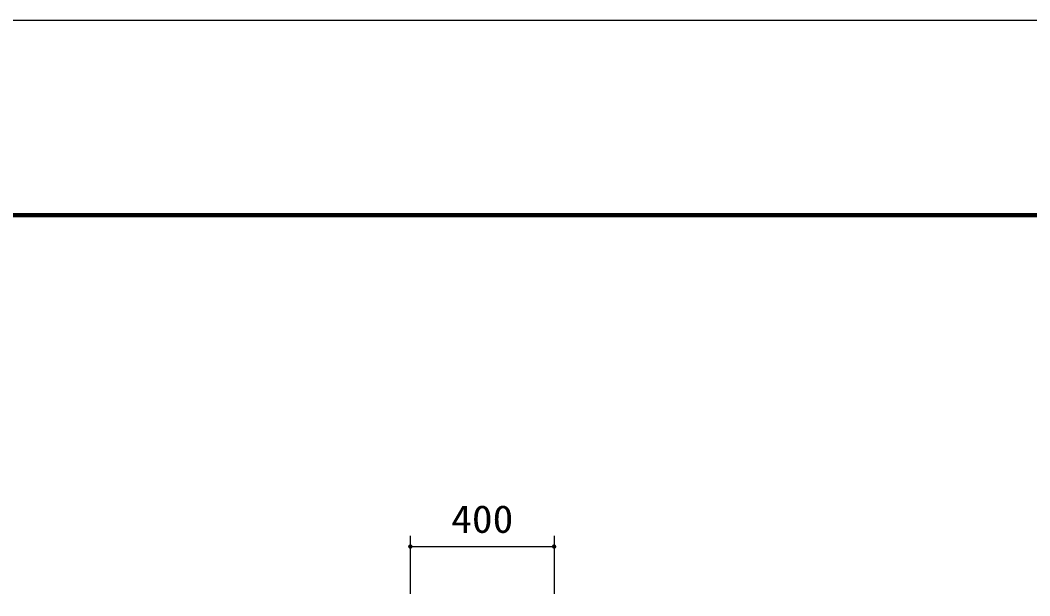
# Model space of a CAD drawing. Units: millimetres, scale not verified. Extents: x -8910 to 8910, y -6308 to 6308.
# Drawn here: x -510 to 2298, y 4706 to 6308 of the extents above; entities that cross this region are included whole.
import ezdxf
from ezdxf.enums import TextEntityAlignment as Align

# ---------------------------------------------------------------- set-up
doc = ezdxf.new("R2010")
doc.units = ezdxf.units.MM
doc.header["$LTSCALE"] = 30
for name, color, linetype, lineweight in [('0-1_製作', 5, 'Continuous', 25), ('0-B_図面枠', 7, 'Continuous', 25), ('0-C_Axis_waku', 7, 'Continuous', 25)]:
    doc.layers.add(name, color=color, linetype=linetype, lineweight=lineweight)
doc.styles.add('ＭＳ ゴシック', font='')
doc.styles.get('ＭＳ ゴシック').set_extended_font_data('MS Gothic')

msp = doc.modelspace()

# ---------------------------------------------------------------- linework, layer by layer
at = {"layer": '0-1_製作', "color": 2}
for p, q in [((574.68, 4873), (574.68, 4711.66)), ((974.68, 4873), (974.68, 4711.66)), ((574.68, 4843), (974.68, 4843))]:
    msp.add_line(p, q, dxfattribs=at)
at = {"layer": '0-1_製作'}
for points in [[(568.68, 4843), (568.69, 4843.38), (574.68, 4843)], [(574.68, 4837), (568.68, 4843), (574.68, 4843)], [(574.68, 4837), (568.73, 4842.25), (568.68, 4843)], [(574.68, 4843), (568.69, 4843.38), (568.78, 4844.12)], [(574.68, 4837), (568.87, 4841.51), (568.73, 4842.25)], [(574.68, 4843), (568.78, 4844.12), (568.97, 4844.85)], [(574.68, 4837), (569.1, 4840.79), (568.87, 4841.51)], [(574.68, 4843), (568.97, 4844.85), (569.25, 4845.55)], [(574.68, 4837), (569.42, 4840.11), (569.1, 4840.79)], [(574.68, 4843), (569.25, 4845.55), (569.61, 4846.21)], [(574.68, 4837), (569.82, 4839.47), (569.42, 4840.11)], [(574.68, 4843), (569.61, 4846.21), (570.06, 4846.82)], [(574.68, 4837), (570.3, 4838.89), (569.82, 4839.47)], [(574.68, 4843), (570.06, 4846.82), (570.57, 4847.37)], [(574.68, 4837), (570.85, 4838.38), (570.3, 4838.89)], [(574.68, 4843), (570.57, 4847.37), (571.15, 4847.85)], [(574.68, 4837), (571.46, 4837.93), (570.85, 4838.38)], [(574.68, 4843), (571.15, 4847.85), (571.79, 4848.26)], [(574.68, 4837), (572.12, 4837.57), (571.46, 4837.93)], [(574.68, 4843), (571.79, 4848.26), (572.47, 4848.58)], [(574.68, 4837), (572.82, 4837.29), (572.12, 4837.57)], [(574.68, 4843), (572.47, 4848.58), (573.19, 4848.81)], [(574.68, 4837), (573.55, 4837.1), (572.82, 4837.29)], [(574.68, 4843), (573.19, 4848.81), (573.93, 4848.95)], [(574.3, 4837.01), (573.55, 4837.1), (574.68, 4837)], [(574.68, 4843), (573.93, 4848.95), (574.68, 4849)], [(575.8, 4848.89), (574.68, 4849), (575.05, 4848.99)], [(576.53, 4848.71), (574.68, 4849), (575.8, 4848.89)], [(576.53, 4848.71), (574.68, 4843), (574.68, 4849)], [(577.23, 4848.43), (574.68, 4843), (576.53, 4848.71)], [(577.89, 4848.06), (574.68, 4843), (577.23, 4848.43)], [(578.5, 4847.62), (574.68, 4843), (577.89, 4848.06)], [(579.05, 4847.11), (574.68, 4843), (578.5, 4847.62)], [(579.53, 4846.53), (574.68, 4843), (579.05, 4847.11)], [(579.94, 4845.89), (574.68, 4843), (579.53, 4846.53)], [(580.26, 4845.21), (574.68, 4843), (579.94, 4845.89)], [(580.49, 4844.49), (574.68, 4843), (580.26, 4845.21)], [(580.63, 4843.75), (574.68, 4843), (580.49, 4844.49)], [(580.68, 4843), (574.68, 4843), (580.63, 4843.75)], [(580.67, 4842.62), (574.68, 4843), (580.68, 4843)], [(580.57, 4841.87), (574.68, 4843), (580.67, 4842.62)], [(580.57, 4841.87), (574.68, 4837), (574.68, 4843)], [(580.38, 4841.14), (574.68, 4837), (580.57, 4841.87)], [(580.11, 4840.44), (574.68, 4837), (580.38, 4841.14)], [(579.74, 4839.78), (574.68, 4837), (580.11, 4840.44)], [(579.3, 4839.17), (574.68, 4837), (579.74, 4839.78)], [(578.79, 4838.62), (574.68, 4837), (579.3, 4839.17)], [(578.2, 4838.14), (574.68, 4837), (578.79, 4838.62)], [(577.57, 4837.74), (574.68, 4837), (578.2, 4838.14)], [(576.89, 4837.42), (574.68, 4837), (577.57, 4837.74)], [(576.17, 4837.19), (574.68, 4837), (576.89, 4837.42)], [(575.43, 4837.05), (574.68, 4837), (576.17, 4837.19)], [(968.68, 4843), (968.78, 4844.12), (974.68, 4843)], [(968.68, 4843), (968.69, 4843.38), (968.78, 4844.12)], [(974.68, 4837), (968.68, 4843), (974.68, 4843)], [(974.68, 4837), (968.72, 4842.25), (968.68, 4843)], [(974.68, 4837), (968.87, 4841.51), (968.72, 4842.25)], [(974.68, 4843), (968.78, 4844.12), (968.97, 4844.85)], [(974.68, 4837), (969.1, 4840.79), (968.87, 4841.51)], [(974.68, 4843), (968.97, 4844.85), (969.25, 4845.55)], [(974.68, 4837), (969.42, 4840.11), (969.1, 4840.79)], [(974.68, 4843), (969.25, 4845.55), (969.61, 4846.21)], [(974.68, 4837), (969.82, 4839.47), (969.42, 4840.11)], [(974.68, 4843), (969.61, 4846.21), (970.05, 4846.82)], [(974.68, 4837), (970.3, 4838.89), (969.82, 4839.47)], [(974.68, 4843), (970.05, 4846.82), (970.57, 4847.37)], [(974.68, 4837), (970.85, 4838.38), (970.3, 4838.89)], [(974.68, 4843), (970.57, 4847.37), (971.15, 4847.85)], [(974.68, 4837), (971.46, 4837.93), (970.85, 4838.38)], [(974.68, 4843), (971.15, 4847.85), (971.79, 4848.26)], [(974.68, 4837), (972.12, 4837.57), (971.46, 4837.93)], [(974.68, 4843), (971.79, 4848.26), (972.47, 4848.58)], [(974.68, 4837), (972.82, 4837.29), (972.12, 4837.57)], [(974.68, 4843), (972.47, 4848.58), (973.19, 4848.81)], [(974.3, 4837.01), (972.82, 4837.29), (974.68, 4837)], [(973.55, 4837.1), (972.82, 4837.29), (974.3, 4837.01)], [(974.68, 4843), (973.19, 4848.81), (973.93, 4848.95)], [(974.68, 4843), (973.93, 4848.95), (974.68, 4849)], [(977.23, 4848.43), (974.68, 4849), (975.05, 4848.99)], [(977.23, 4848.43), (974.68, 4843), (974.68, 4849)], [(977.89, 4848.06), (974.68, 4843), (977.23, 4848.43)], [(978.5, 4847.62), (974.68, 4843), (977.89, 4848.06)], [(979.05, 4847.11), (974.68, 4843), (978.5, 4847.62)], [(979.53, 4846.53), (974.68, 4843), (979.05, 4847.11)], [(979.94, 4845.89), (974.68, 4843), (979.53, 4846.53)], [(980.26, 4845.21), (974.68, 4843), (979.94, 4845.89)], [(980.49, 4844.49), (974.68, 4843), (980.26, 4845.21)], [(980.63, 4843.75), (974.68, 4843), (980.49, 4844.49)], [(980.68, 4843), (974.68, 4843), (980.63, 4843.75)], [(980.67, 4842.62), (974.68, 4843), (980.68, 4843)], [(980.57, 4841.87), (974.68, 4843), (980.67, 4842.62)], [(980.38, 4841.14), (974.68, 4843), (980.57, 4841.87)], [(980.38, 4841.14), (974.68, 4837), (974.68, 4843)], [(980.11, 4840.44), (974.68, 4837), (980.38, 4841.14)], [(979.74, 4839.78), (974.68, 4837), (980.11, 4840.44)], [(979.3, 4839.17), (974.68, 4837), (979.74, 4839.78)], [(978.78, 4838.62), (974.68, 4837), (979.3, 4839.17)], [(978.2, 4838.14), (974.68, 4837), (978.78, 4838.62)], [(977.57, 4837.74), (974.68, 4837), (978.2, 4838.14)], [(976.89, 4837.42), (974.68, 4837), (977.57, 4837.74)], [(976.17, 4837.19), (974.68, 4837), (976.89, 4837.42)], [(975.43, 4837.05), (974.68, 4837), (976.17, 4837.19)], [(976.53, 4848.71), (975.05, 4848.99), (975.8, 4848.89)], [(977.23, 4848.43), (975.05, 4848.99), (976.53, 4848.71)]]:
    msp.add_solid(points, dxfattribs=at)
at = {"layer": '0-B_図面枠'}
msp.add_lwpolyline([(-8910, -6307.5), (-8910, 6307.5), (8910, 6307.5), (8910, -6307.5)], close=True, dxfattribs=at)
at = {"layer": '0-C_Axis_waku'}
for p, q in [((-7778.4, 5769.9), (8408.4, 5769.9)), ((-7777.8, 5769.3), (8407.8, 5769.3)), ((-7777.2, 5768.7), (8407.2, 5768.7)), ((-7776.6, 5768.1), (8406.6, 5768.1)), ((-7776, 5767.5), (8406, 5767.5)), ((-7775.4, 5766.9), (8405.4, 5766.9)), ((-7774.8, 5766.3), (8404.8, 5766.3)), ((-7774.2, 5765.7), (8404.2, 5765.7)), ((-7773.6, 5765.1), (8403.6, 5765.1)), ((-7773, 5764.5), (8403, 5764.5)), ((-7772.4, 5763.9), (8402.4, 5763.9)), ((-7771.8, 5763.3), (8401.8, 5763.3)), ((-7771.2, 5762.7), (8401.2, 5762.7)), ((-7770.6, 5762.1), (8400.6, 5762.1)), ((-7770, 5761.5), (8400, 5761.5))]:
    msp.add_line(p, q, dxfattribs=at)

# ---------------------------------------------------------------- texts
at = {"layer": '0-1_製作', "color": 4, "style": 'ＭＳ ゴシック', "width": 1.1}
msp.add_text('400', height=76.98, dxfattribs=at).set_placement((688.43, 4858), align=Align.BOTTOM_LEFT)

doc.saveas('drawing.dxf')
